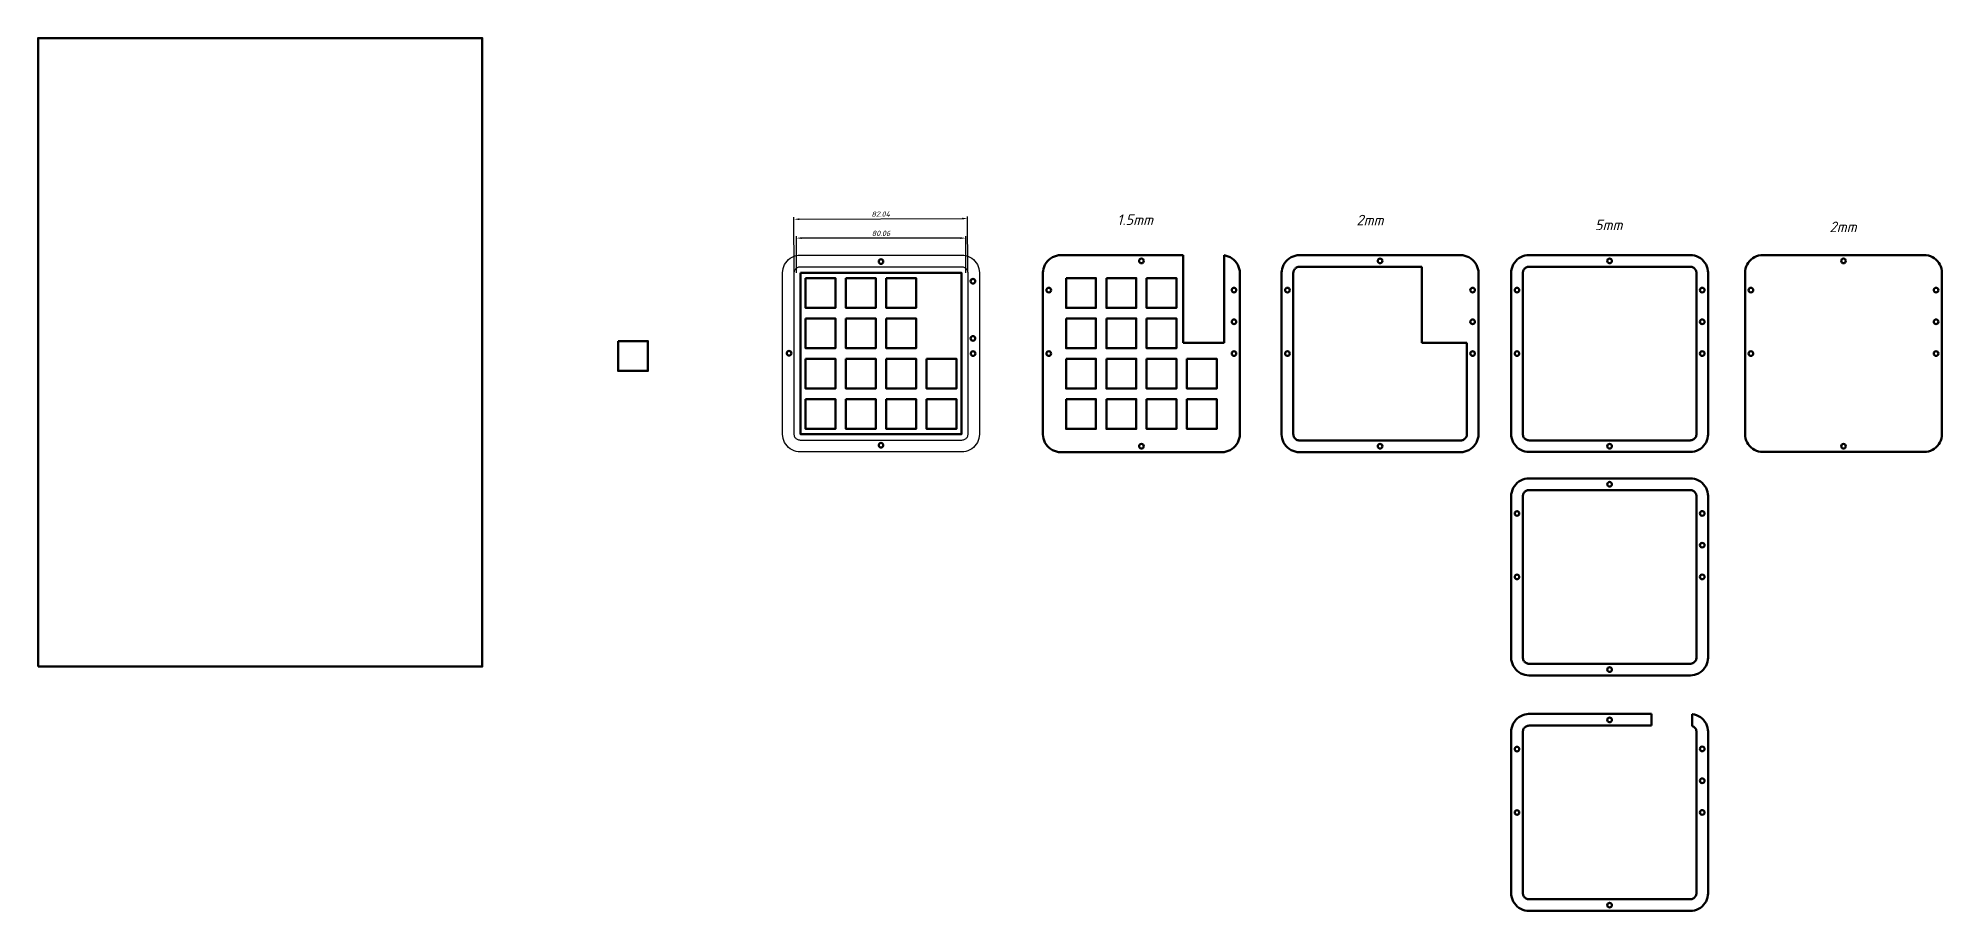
# Model space of a CAD drawing. Header units: millimetres. Extents: x 0 to 900, y -116 to 297.
import ezdxf

# ---------------------------------------------------------------- set-up
doc = ezdxf.new("R2010")
doc.units = ezdxf.units.MM
doc.header["$LTSCALE"] = 5
doc.header["$PDMODE"] = 1
doc.linetypes.add('CENTER2', pattern=[1.125, 0.75, -0.125, 0.125, -0.125])
for name, color, linetype, lineweight in [('Frame', 7, 'Continuous', 50), ('Garis asrsir', 3, 'Continuous', 25), ('garis benda', 7, 'Continuous', 50), ('garis sumbu', 1, 'CENTER2', 25), ('Teks 25', 4, 'Continuous', 25)]:
    doc.layers.add(name, color=color, linetype=linetype, lineweight=lineweight)
doc.styles.add('T25M', font='isocpeui.ttf', dxfattribs={"height": 2.5})
doc.styles.add('T5M', font='isocpeui.ttf', dxfattribs={"height": 5})
doc.dimstyles.new('ISO-25', dxfattribs={"dimtxt": 2.5, "dimasz": 2.5, "dimexe": 1, "dimexo": 0, "dimgap": 1, "dimtad": 1, "dimdsep": 46, "dimtxsty": 'T25M', "dimcen": 2.5, "dimclrd": 256, "dimclre": 256, "dimclrt": 256, "dimadec": 1, "dimazin": 2, "dimtfac": 1, "dimtmove": 0, "dimatfit": 0, "dimfxl": 1, "dimtfillclr": 256, "dimtolj": 1, "dimtzin": 0, "dimlwd": -1, "dimlwe": -1, "dimarcsym": 0})

# ---------------------------------------------------------------- blocks, each defined once
blk = doc.blocks.new('*D33')
at = {"layer": 'Defpoints', "color": 0, "transparency": 16777216}
for p in [(358.5, 202.46), (358.5, 186), (438.56, 186)]:
    blk.add_point(p, dxfattribs=at)
at = {"layer": 'Garis asrsir', "transparency": 16777216}
for p, q in [((358.5, 186), (358.5, 203.46)), ((436.06, 202.46), (361, 202.46)), ((438.56, 186), (438.56, 203.46))]:
    blk.add_line(p, q, dxfattribs=at)
for points in [[(361, 202.88), (361, 202.05), (358.5, 202.46)], [(436.06, 202.88), (436.06, 202.05), (438.56, 202.46)]]:
    blk.add_solid(points, dxfattribs=at)
at = {"layer": 'Garis asrsir', "transparency": 16777216, "insert": (398.53, 204.71), "char_height": 2.5, "attachment_point": 5, "style": 'T25M'}
blk.add_mtext('\\A1;80.06', dxfattribs=at)
blk = doc.blocks.new('*D34')
at = {"layer": 'Defpoints', "color": 0, "transparency": 16777216}
for p in [(439.44, 211.72), (357.5, 186.03), (439.54, 186.37)]:
    blk.add_point(p, dxfattribs=at)
at = {"layer": 'Garis asrsir', "transparency": 16777216}
for p, q in [((357.5, 186.03), (357.39, 212.38)), ((359.9, 211.39), (436.94, 211.71)), ((439.54, 186.37), (439.43, 212.72))]:
    blk.add_line(p, q, dxfattribs=at)
for points in [[(359.89, 211.81), (359.9, 210.98), (357.4, 211.38)], [(436.94, 212.13), (436.94, 211.29), (439.44, 211.72)]]:
    blk.add_solid(points, dxfattribs=at)
at = {"layer": 'Garis asrsir', "transparency": 16777216, "insert": (398.41, 213.8), "char_height": 2.5, "attachment_point": 5, "rotation": 0.23589, "style": 'T25M'}
blk.add_mtext('\\A1;82.04', dxfattribs=at)
blk = doc.blocks.new('*U35')
at = {"layer": 'garis benda'}
blk.add_circle((0, 0), 1.1, dxfattribs=at)
blk = doc.blocks.new('*U36')
at = {"layer": 'garis benda', "color": 0, "linetype": 'ByBlock', "lineweight": -2, "transparency": 16777216}
for p in [(0, 30), (0, 15), (0, 0)]:
    blk.add_blockref('*U35', p, dxfattribs=at)
blk = doc.blocks.new('*U37')
at = {"layer": 'garis benda'}
blk.add_circle((0, 0), 1.1, dxfattribs=at)
blk = doc.blocks.new('*U39')
at = {"layer": 'garis benda', "color": 0, "linetype": 'ByBlock', "lineweight": -2, "transparency": 16777216}
for p in [(0, 30), (0, 15), (0, 0)]:
    blk.add_blockref('*U37', p, dxfattribs=at)
blk = doc.blocks.new('*U40')
at = {"layer": 'garis benda'}
blk.add_circle((0, 0), 1.1, dxfattribs=at)
blk = doc.blocks.new('*U42')
at = {"layer": 'garis benda', "color": 0, "linetype": 'ByBlock', "lineweight": -2, "transparency": 16777216}
for p in [(0, 30), (0, 15), (0, 0)]:
    blk.add_blockref('*U40', p, dxfattribs=at)
blk = doc.blocks.new('*U43')
at = {"layer": 'garis benda'}
blk.add_circle((0, 0), 1.1, dxfattribs=at)
blk = doc.blocks.new('*U44')
at = {"layer": 'Garis asrsir', "color": 0, "linetype": 'ByBlock', "lineweight": -2, "transparency": 16777216}
for p in [(0, 30), (0, 0)]:
    blk.add_blockref('*U43', p, dxfattribs=at)
blk = doc.blocks.new('*U45')
at = {"layer": 'garis benda'}
blk.add_circle((0, 0), 1.1, dxfattribs=at)
blk = doc.blocks.new('*U47')
at = {"layer": 'Garis asrsir', "color": 0, "linetype": 'ByBlock', "lineweight": -2, "transparency": 16777216}
for p in [(0, 30), (0, 0)]:
    blk.add_blockref('*U45', p, dxfattribs=at)
blk = doc.blocks.new('*U48')
at = {"layer": 'garis benda'}
blk.add_circle((0, 0), 1.1, dxfattribs=at)
blk = doc.blocks.new('*U50')
at = {"layer": 'Garis asrsir', "color": 0, "linetype": 'ByBlock', "lineweight": -2, "transparency": 16777216}
for p in [(0, 30), (0, 0)]:
    blk.add_blockref('*U48', p, dxfattribs=at)
blk = doc.blocks.new('*U51')
at = {"layer": 'garis benda'}
blk.add_circle((0, 0), 1.1, dxfattribs=at)
blk = doc.blocks.new('*U53')
at = {"layer": 'garis benda', "color": 0, "linetype": 'ByBlock', "lineweight": -2, "transparency": 16777216}
for p in [(0, 30), (0, 15), (0, 0)]:
    blk.add_blockref('*U51', p, dxfattribs=at)
blk = doc.blocks.new('*U54')
at = {"layer": 'garis benda'}
blk.add_circle((0, 0), 1.1, dxfattribs=at)
blk = doc.blocks.new('*U55')
at = {"layer": 'Garis asrsir', "color": 0, "linetype": 'ByBlock', "lineweight": -2, "transparency": 16777216}
for p in [(0, 30), (0, 0)]:
    blk.add_blockref('*U54', p, dxfattribs=at)
blk = doc.blocks.new('*U56')
at = {"layer": 'garis benda'}
blk.add_circle((0, 0), 1.1, dxfattribs=at)
blk = doc.blocks.new('*U58')
at = {"layer": 'garis benda', "color": 0, "linetype": 'ByBlock', "lineweight": -2, "transparency": 16777216}
for p in [(0, 30), (0, 15), (0, 0)]:
    blk.add_blockref('*U56', p, dxfattribs=at)
blk = doc.blocks.new('*U59')
at = {"layer": 'garis benda'}
blk.add_circle((0, 0), 1.1, dxfattribs=at)
blk = doc.blocks.new('*U60')
at = {"layer": 'Garis asrsir', "color": 0, "linetype": 'ByBlock', "lineweight": -2, "transparency": 16777216}
for p in [(0, 30), (0, 0)]:
    blk.add_blockref('*U59', p, dxfattribs=at)
blk = doc.blocks.new('*U61')
at = {"layer": 'garis benda'}
blk.add_circle((0, 0), 1.1, dxfattribs=at)
blk = doc.blocks.new('*U63')
at = {"layer": 'garis benda', "color": 0, "linetype": 'ByBlock', "lineweight": -2, "transparency": 16777216}
for p in [(0, 30), (0, 15), (0, 0)]:
    blk.add_blockref('*U61', p, dxfattribs=at)
blk = doc.blocks.new('*U64')
at = {"layer": 'garis benda'}
blk.add_circle((0, 0), 1.1, dxfattribs=at)
blk = doc.blocks.new('*U65')
at = {"layer": 'Garis asrsir', "color": 0, "linetype": 'ByBlock', "lineweight": -2, "transparency": 16777216}
for p in [(0, 30), (0, 0)]:
    blk.add_blockref('*U64', p, dxfattribs=at)

msp = doc.modelspace()

# ---------------------------------------------------------------- linework, layer by layer
at = {"layer": 'Frame'}
msp.add_lwpolyline([(0, 0), (210, 0), (210, 297), (0, 297)], close=True, dxfattribs=at)
at = {"layer": 'garis benda'}
for p, q in [((541.382, 186.019), (541.382, 194.39)), ((560.706, 188.721), (560.706, 194.342)), ((654.213, 194.39), (673.537, 194.342)), ((541.382, 186.019), (541.382, 152.914)), ((560.706, 188.721), (560.706, 152.914)), ((654.213, 186.019), (654.213, 188.92)), ((654.213, 186.019), (654.213, 152.914)), ((541.382, 152.914), (560.706, 152.914)), ((654.213, 152.914), (675.52, 152.914)), ((762.77, -27.152), (762.77, -22.443)), ((782.094, -24.45), (782.094, -22.491)), ((782.094, -24.45), (782.094, -28.111)), ((762.77, -27.152), (762.77, -27.943))]:
    msp.add_line(p, q, dxfattribs=at)
at = {"layer": 'garis benda', "linetype": 'Continuous'}
for p, q in [((593.457, 186.004), (593.478, 186.342)), ((593.457, 109.773), (593.457, 186.004)), ((593.478, 186.342), (593.542, 186.69)), ((593.542, 186.69), (593.647, 187.028)), ((593.647, 187.028), (593.792, 187.351)), ((593.792, 187.351), (593.975, 187.654)), ((593.975, 187.654), (594.194, 187.933)), ((594.194, 187.933), (594.444, 188.183)), ((594.444, 188.183), (594.723, 188.402)), ((594.723, 188.402), (595.026, 188.585)), ((595.026, 188.585), (595.349, 188.73)), ((595.349, 188.73), (595.687, 188.836)), ((595.687, 188.836), (596.035, 188.899)), ((596.035, 188.899), (596.373, 188.92)), ((596.373, 188.92), (654.213, 188.92)), ((675.52, 152.914), (675.52, 109.774)), ((593.478, 109.435), (593.457, 109.773)), ((593.542, 109.087), (593.478, 109.435)), ((593.647, 108.749), (593.542, 109.087)), ((593.792, 108.426), (593.647, 108.749)), ((593.976, 108.123), (593.792, 108.426)), ((594.194, 107.845), (593.976, 108.123)), ((675.002, 108.123), (674.784, 107.844)), ((675.185, 108.426), (675.002, 108.123)), ((675.33, 108.749), (675.185, 108.426)), ((675.436, 109.086), (675.33, 108.749)), ((675.5, 109.436), (675.436, 109.086)), ((675.52, 109.774), (675.5, 109.436)), ((594.444, 107.594), (594.194, 107.845)), ((594.723, 107.375), (594.444, 107.594)), ((595.026, 107.192), (594.723, 107.375)), ((595.349, 107.047), (595.026, 107.192)), ((595.686, 106.941), (595.349, 107.047)), ((596.036, 106.877), (595.686, 106.941)), ((596.374, 106.858), (596.036, 106.877)), ((672.603, 106.858), (596.374, 106.858)), ((672.941, 106.877), (672.603, 106.858)), ((673.291, 106.941), (672.941, 106.877)), ((673.628, 107.047), (673.291, 106.941)), ((673.951, 107.192), (673.628, 107.047)), ((674.254, 107.376), (673.951, 107.192)), ((674.533, 107.594), (674.254, 107.376)), ((674.784, 107.844), (674.533, 107.594)), ((697.027, -27.881), (697.446, -26.95)), ((697.446, -26.95), (697.974, -26.077)), ((697.974, -26.077), (698.602, -25.275)), ((698.602, -25.275), (699.323, -24.555)), ((699.323, -24.555), (700.125, -23.926)), ((700.125, -23.926), (700.998, -23.399)), ((700.998, -23.399), (701.928, -22.98)), ((701.928, -22.98), (702.901, -22.677)), ((702.901, -22.677), (703.903, -22.493)), ((703.903, -22.493), (704.739, -22.443)), ((704.739, -22.443), (762.77, -22.443)), ((782.094, -22.491), (782.139, -22.493)), ((782.139, -22.493), (783.141, -22.677)), ((783.141, -22.677), (784.114, -22.98)), ((784.114, -22.98), (785.045, -23.399)), ((785.045, -23.399), (785.919, -23.927)), ((785.919, -23.927), (786.718, -24.554)), ((786.718, -24.554), (787.439, -25.274)), ((787.439, -25.274), (788.068, -26.077)), ((788.068, -26.077), (788.599, -26.954)), ((788.599, -26.954), (789.013, -27.879)), ((696.49, -30.692), (696.541, -29.856)), ((696.49, -107.256), (696.49, -30.692)), ((696.541, -29.856), (696.724, -28.854)), ((696.724, -28.854), (697.027, -27.881)), ((701.99, -30.859), (702.01, -30.52)), ((701.99, -107.089), (701.99, -30.859)), ((702.01, -30.52), (702.074, -30.172)), ((702.074, -30.172), (702.179, -29.834)), ((702.179, -29.834), (702.325, -29.511)), ((702.325, -29.511), (702.508, -29.208)), ((702.508, -29.208), (702.726, -28.929)), ((702.726, -28.929), (702.977, -28.679)), ((702.977, -28.679), (703.255, -28.461)), ((703.255, -28.461), (703.558, -28.277)), ((703.558, -28.277), (703.881, -28.132)), ((703.881, -28.132), (704.219, -28.027)), ((704.219, -28.027), (704.568, -27.963)), ((704.568, -27.963), (704.906, -27.943)), ((704.906, -27.943), (762.77, -27.943)), ((782.094, -28.111), (782.161, -28.132)), ((782.161, -28.132), (782.484, -28.277)), ((782.484, -28.277), (782.787, -28.461)), ((782.787, -28.461), (783.065, -28.679)), ((783.065, -28.679), (783.316, -28.929)), ((783.316, -28.929), (783.534, -29.208)), ((783.534, -29.208), (783.718, -29.511)), ((783.718, -29.511), (783.862, -29.834)), ((783.862, -29.834), (783.968, -30.172)), ((783.968, -30.172), (784.032, -30.521)), ((784.032, -30.521), (784.052, -30.859)), ((784.052, -30.859), (784.052, -107.088)), ((789.013, -27.879), (789.317, -28.846)), ((789.317, -28.846), (789.504, -29.863)), ((789.504, -29.863), (789.552, -30.7)), ((789.552, -30.7), (789.552, -107.248)), ((696.541, -108.092), (696.49, -107.256)), ((702.01, -107.427), (701.99, -107.089)), ((702.074, -107.776), (702.01, -107.427)), ((702.179, -108.113), (702.074, -107.776)), ((783.968, -107.776), (783.862, -108.114)), ((784.032, -107.427), (783.968, -107.776)), ((784.052, -107.088), (784.032, -107.427)), ((789.552, -107.248), (789.504, -108.084)), ((696.724, -109.094), (696.541, -108.092)), ((697.027, -110.067), (696.724, -109.094)), ((697.446, -110.998), (697.027, -110.067)), ((697.975, -111.871), (697.446, -110.998)), ((698.601, -112.67), (697.975, -111.871)), ((699.321, -113.392), (698.601, -112.67)), ((700.125, -114.021), (699.321, -113.392)), ((701.001, -114.551), (700.125, -114.021)), ((701.926, -114.966), (701.001, -114.551)), ((702.894, -115.27), (701.926, -114.966)), ((702.325, -108.437), (702.179, -108.113)), ((702.508, -108.74), (702.325, -108.437)), ((702.726, -109.018), (702.508, -108.74)), ((702.977, -109.269), (702.726, -109.018)), ((703.91, -115.456), (702.894, -115.27)), ((703.255, -109.487), (702.977, -109.269)), ((703.559, -109.671), (703.255, -109.487)), ((703.881, -109.815), (703.559, -109.671)), ((704.219, -109.921), (703.881, -109.815)), ((704.747, -115.505), (703.91, -115.456)), ((704.568, -109.985), (704.219, -109.921)), ((704.907, -110.005), (704.568, -109.985)), ((781.295, -115.505), (704.747, -115.505)), ((781.136, -110.005), (704.907, -110.005)), ((781.474, -109.985), (781.136, -110.005)), ((782.132, -115.456), (781.295, -115.505)), ((781.824, -109.921), (781.474, -109.985)), ((782.161, -109.815), (781.824, -109.921)), ((783.149, -115.27), (782.132, -115.456)), ((782.484, -109.671), (782.161, -109.815)), ((782.787, -109.487), (782.484, -109.671)), ((783.065, -109.269), (782.787, -109.487)), ((783.316, -109.018), (783.065, -109.269)), ((784.116, -114.966), (783.149, -115.27)), ((783.534, -108.74), (783.316, -109.018)), ((783.718, -108.436), (783.534, -108.74)), ((783.862, -108.114), (783.718, -108.436)), ((785.042, -114.551), (784.116, -114.966)), ((785.919, -114.02), (785.042, -114.551)), ((786.719, -113.393), (785.919, -114.02)), ((787.44, -112.672), (786.719, -113.393)), ((788.067, -111.871), (787.44, -112.672)), ((788.599, -110.994), (788.067, -111.871)), ((789.013, -110.069), (788.599, -110.994)), ((789.317, -109.102), (789.013, -110.069)), ((789.504, -108.084), (789.317, -109.102))]:
    msp.add_line(p, q, dxfattribs=at)
for points in [[(560.706, 194.342), (560.751, 194.339), (561.754, 194.156), (562.726, 193.852), (563.657, 193.434), (564.531, 192.905), (565.33, 192.279), (566.051, 191.559), (566.681, 190.755), (567.211, 189.879), (567.625, 188.953), (567.929, 187.986), (568.116, 186.97), (568.164, 186.132), (568.164, 109.585), (568.116, 108.748), (567.929, 107.73), (567.625, 106.764), (567.211, 105.838), (566.68, 104.961), (566.052, 104.16), (565.331, 103.439), (564.531, 102.812), (563.654, 102.281), (562.728, 101.867), (561.761, 101.563), (560.744, 101.376), (559.907, 101.328), (483.359, 101.328), (482.522, 101.376), (481.506, 101.563), (480.538, 101.866), (479.613, 102.281), (478.737, 102.811), (477.933, 103.441), (477.213, 104.162), (476.587, 104.961), (476.058, 105.835), (475.639, 106.766), (475.336, 107.738), (475.153, 108.741), (475.102, 109.577), (475.102, 186.141), (475.153, 186.977), (475.336, 187.978), (475.639, 188.952), (476.058, 189.882), (476.586, 190.755), (477.214, 191.557), (477.935, 192.277), (478.737, 192.906), (479.61, 193.434), (480.54, 193.853), (481.513, 194.156), (482.515, 194.339), (483.351, 194.39), (541.382, 194.39)], [(673.537, 194.342), (673.581, 194.339), (674.584, 194.156), (675.556, 193.852), (676.487, 193.434), (677.361, 192.905), (678.16, 192.279), (678.881, 191.559), (679.511, 190.755), (680.041, 189.879), (680.456, 188.953), (680.759, 187.986), (680.946, 186.97), (680.994, 186.132), (680.994, 109.585), (680.946, 108.748), (680.759, 107.73), (680.456, 106.764), (680.041, 105.838), (679.51, 104.961), (678.883, 104.16), (678.162, 103.439), (677.361, 102.812), (676.484, 102.281), (675.558, 101.867), (674.592, 101.563), (673.574, 101.376), (672.737, 101.328), (596.19, 101.328), (595.352, 101.376), (594.336, 101.563), (593.369, 101.866), (592.443, 102.281), (591.567, 102.811), (590.763, 103.441), (590.043, 104.162), (589.417, 104.961), (588.888, 105.835), (588.47, 106.766), (588.166, 107.738), (587.983, 108.741), (587.932, 109.577), (587.932, 186.141), (587.983, 186.977), (588.166, 187.978), (588.47, 188.952), (588.888, 189.882), (589.416, 190.755), (590.045, 191.557), (590.765, 192.277), (591.567, 192.906), (592.44, 193.434), (593.371, 193.853), (594.344, 194.156), (595.345, 194.339), (596.181, 194.39), (654.213, 194.39)]]:
    msp.add_lwpolyline(points, dxfattribs=at)
for points in [[(702.894, 101.623), (701.926, 101.926), (701.001, 102.341), (700.125, 102.871), (699.321, 103.501), (698.601, 104.222), (697.975, 105.021), (697.446, 105.895), (697.027, 106.826), (696.724, 107.798), (696.541, 108.801), (696.49, 109.636), (696.49, 186.201), (696.541, 187.037), (696.724, 188.038), (697.027, 189.012), (697.446, 189.942), (697.974, 190.815), (698.602, 191.617), (699.323, 192.337), (700.125, 192.966), (700.998, 193.494), (701.928, 193.912), (702.901, 194.216), (703.903, 194.399), (704.739, 194.45), (781.303, 194.45), (782.139, 194.399), (783.141, 194.216), (784.114, 193.912), (785.045, 193.494), (785.919, 192.965), (786.718, 192.339), (787.439, 191.619), (788.068, 190.815), (788.599, 189.939), (789.013, 189.013), (789.317, 188.046), (789.504, 187.03), (789.552, 186.192), (789.552, 109.645), (789.504, 108.808), (789.317, 107.79), (789.013, 106.824), (788.599, 105.898), (788.067, 105.021), (787.44, 104.22), (786.719, 103.499), (785.919, 102.872), (785.042, 102.341), (784.116, 101.926), (783.149, 101.623), (782.132, 101.436), (781.295, 101.388), (704.747, 101.388), (703.91, 101.436)], [(813.468, 101.623), (812.5, 101.926), (811.575, 102.341), (810.699, 102.871), (809.895, 103.501), (809.175, 104.222), (808.549, 105.021), (808.02, 105.895), (807.601, 106.826), (807.298, 107.798), (807.115, 108.801), (807.064, 109.636), (807.064, 186.201), (807.115, 187.037), (807.298, 188.038), (807.601, 189.012), (808.02, 189.942), (808.548, 190.815), (809.176, 191.617), (809.897, 192.337), (810.699, 192.966), (811.572, 193.494), (812.502, 193.912), (813.475, 194.216), (814.477, 194.399), (815.313, 194.45), (891.877, 194.45), (892.713, 194.399), (893.715, 194.216), (894.688, 193.912), (895.619, 193.494), (896.493, 192.965), (897.291, 192.339), (898.013, 191.619), (898.642, 190.815), (899.173, 189.939), (899.587, 189.013), (899.891, 188.046), (900.077, 187.03), (900.126, 186.192), (900.126, 109.645), (900.077, 108.808), (899.891, 107.79), (899.587, 106.824), (899.173, 105.898), (898.641, 105.021), (898.014, 104.22), (897.293, 103.499), (896.493, 102.872), (895.616, 102.341), (894.69, 101.926), (893.723, 101.623), (892.706, 101.436), (891.869, 101.388), (815.321, 101.388), (814.484, 101.436)], [(704.219, 106.971), (703.881, 107.077), (703.559, 107.222), (703.255, 107.405), (702.977, 107.624), (702.726, 107.875), (702.508, 108.153), (702.325, 108.456), (702.179, 108.779), (702.074, 109.117), (702.01, 109.465), (701.99, 109.803), (701.99, 186.034), (702.01, 186.372), (702.074, 186.72), (702.179, 187.058), (702.325, 187.381), (702.508, 187.684), (702.726, 187.963), (702.977, 188.213), (703.255, 188.432), (703.558, 188.615), (703.881, 188.76), (704.219, 188.866), (704.568, 188.929), (704.906, 188.95), (781.136, 188.95), (781.474, 188.929), (781.823, 188.866), (782.161, 188.76), (782.484, 188.615), (782.787, 188.432), (783.065, 188.213), (783.316, 187.963), (783.534, 187.684), (783.718, 187.381), (783.862, 187.058), (783.968, 186.721), (784.032, 186.372), (784.052, 186.033), (784.052, 109.804), (784.032, 109.466), (783.968, 109.116), (783.862, 108.779), (783.718, 108.456), (783.534, 108.153), (783.316, 107.874), (783.065, 107.624), (782.787, 107.405), (782.484, 107.222), (782.161, 107.077), (781.824, 106.971), (781.474, 106.907), (781.136, 106.888), (704.907, 106.888), (704.568, 106.907)], [(702.894, -3.943), (701.926, -3.64), (701.001, -3.225), (700.125, -2.695), (699.321, -2.065), (698.601, -1.344), (697.975, -0.545), (697.446, 0.329), (697.027, 1.259), (696.724, 2.232), (696.541, 3.235), (696.49, 4.07), (696.49, 80.634), (696.541, 81.471), (696.724, 82.472), (697.027, 83.445), (697.446, 84.376), (697.974, 85.249), (698.602, 86.051), (699.323, 86.771), (700.125, 87.4), (700.998, 87.928), (701.928, 88.346), (702.901, 88.649), (703.903, 88.833), (704.739, 88.884), (781.303, 88.884), (782.139, 88.833), (783.141, 88.649), (784.114, 88.346), (785.045, 87.928), (785.919, 87.399), (786.718, 86.773), (787.439, 86.053), (788.068, 85.249), (788.599, 84.373), (789.013, 83.447), (789.317, 82.48), (789.504, 81.464), (789.552, 80.626), (789.552, 4.078), (789.504, 3.242), (789.317, 2.224), (789.013, 1.258), (788.599, 0.332), (788.067, -0.545), (787.44, -1.346), (786.719, -2.067), (785.919, -2.694), (785.042, -3.225), (784.116, -3.64), (783.149, -3.943), (782.132, -4.13), (781.295, -4.179), (704.747, -4.179), (703.91, -4.13)], [(704.219, 1.405), (703.881, 1.511), (703.559, 1.656), (703.255, 1.839), (702.977, 2.058), (702.726, 2.308), (702.508, 2.587), (702.325, 2.89), (702.179, 3.213), (702.074, 3.551), (702.01, 3.899), (701.99, 4.237), (701.99, 80.468), (702.01, 80.806), (702.074, 81.154), (702.179, 81.492), (702.325, 81.815), (702.508, 82.118), (702.726, 82.397), (702.977, 82.647), (703.255, 82.866), (703.558, 83.049), (703.881, 83.194), (704.219, 83.299), (704.568, 83.363), (704.906, 83.384), (781.136, 83.384), (781.474, 83.363), (781.823, 83.299), (782.161, 83.194), (782.484, 83.049), (782.787, 82.865), (783.065, 82.647), (783.316, 82.397), (783.534, 82.118), (783.718, 81.815), (783.862, 81.492), (783.968, 81.155), (784.032, 80.805), (784.052, 80.467), (784.052, 4.238), (784.032, 3.9), (783.968, 3.55), (783.862, 3.213), (783.718, 2.89), (783.534, 2.587), (783.316, 2.308), (783.065, 2.057), (782.787, 1.839), (782.484, 1.656), (782.161, 1.511), (781.824, 1.405), (781.474, 1.341), (781.136, 1.321), (704.907, 1.321), (704.568, 1.341)]]:
    msp.add_lwpolyline(points, close=True, dxfattribs=at)
at = {"layer": 'garis benda'}
for points in [[(360.431, 186.019), (436.631, 186.019), (436.631, 109.819), (360.431, 109.819)], [(362.906, 183.544), (377.006, 183.544), (377.006, 169.444), (362.906, 169.444)], [(381.956, 183.544), (396.056, 183.544), (396.056, 169.444), (381.956, 169.444)], [(401.006, 183.544), (415.106, 183.544), (415.106, 169.444), (401.006, 169.444)], [(486.033, 183.544), (500.133, 183.544), (500.133, 169.444), (486.033, 169.444)], [(505.083, 183.544), (519.183, 183.544), (519.183, 169.444), (505.083, 169.444)], [(524.133, 183.544), (538.233, 183.544), (538.233, 169.444), (524.133, 169.444)], [(362.906, 164.494), (377.006, 164.494), (377.006, 150.394), (362.906, 150.394)], [(381.956, 164.494), (396.056, 164.494), (396.056, 150.394), (381.956, 150.394)], [(401.006, 164.494), (415.106, 164.494), (415.106, 150.394), (401.006, 150.394)], [(486.033, 164.494), (500.133, 164.494), (500.133, 150.394), (486.033, 150.394)], [(505.083, 164.494), (519.183, 164.494), (519.183, 150.394), (505.083, 150.394)], [(524.133, 164.494), (538.233, 164.494), (538.233, 150.394), (524.133, 150.394)], [(274.248, 153.79), (288.348, 153.79), (288.348, 139.69), (274.248, 139.69)], [(362.906, 145.444), (377.006, 145.444), (377.006, 131.344), (362.906, 131.344)], [(381.956, 145.444), (396.056, 145.444), (396.056, 131.344), (381.956, 131.344)], [(401.006, 145.444), (415.106, 145.444), (415.106, 131.344), (401.006, 131.344)], [(420.056, 145.444), (434.156, 145.444), (434.156, 131.344), (420.056, 131.344)], [(486.033, 145.444), (500.133, 145.444), (500.133, 131.344), (486.033, 131.344)], [(505.083, 145.444), (519.183, 145.444), (519.183, 131.344), (505.083, 131.344)], [(524.133, 145.444), (538.233, 145.444), (538.233, 131.344), (524.133, 131.344)], [(543.183, 145.444), (557.283, 145.444), (557.283, 131.344), (543.183, 131.344)], [(362.906, 126.394), (377.006, 126.394), (377.006, 112.294), (362.906, 112.294)], [(381.956, 126.394), (396.056, 126.394), (396.056, 112.294), (381.956, 112.294)], [(401.006, 126.394), (415.106, 126.394), (415.106, 112.294), (401.006, 112.294)], [(420.056, 126.394), (434.156, 126.394), (434.156, 112.294), (420.056, 112.294)], [(486.033, 126.394), (500.133, 126.394), (500.133, 112.294), (486.033, 112.294)], [(505.083, 126.394), (519.183, 126.394), (519.183, 112.294), (505.083, 112.294)], [(524.133, 126.394), (538.233, 126.394), (538.233, 112.294), (524.133, 112.294)], [(543.183, 126.394), (557.283, 126.394), (557.283, 112.294), (543.183, 112.294)]]:
    msp.add_lwpolyline(points, close=True, dxfattribs=at)
for centre in [(398.531, 191.4), (521.658, 191.67), (634.488, 191.67), (743.021, 191.67), (853.595, 191.67), (442.012, 182.09), (442.012, 155.09), (355.049, 148.04), (442.038, 147.893), (398.531, 104.558), (521.658, 104.108), (634.488, 104.108), (743.021, 104.108), (853.595, 104.108), (743.021, 86.104), (743.021, -1.459), (743.021, -25.223), (743.021, -112.785)]:
    msp.add_circle(centre, 1.1, dxfattribs=at)
at = {"layer": 'garis sumbu', "linetype": 'Continuous'}
for points in [[(358.403, 101.623), (357.436, 101.926), (356.511, 102.341), (355.635, 102.871), (354.831, 103.501), (354.111, 104.222), (353.484, 105.021), (352.956, 105.895), (352.537, 106.826), (352.234, 107.798), (352.05, 108.801), (352, 109.636), (352, 186.201), (352.05, 187.037), (352.234, 188.038), (352.537, 189.012), (352.956, 189.942), (353.483, 190.815), (354.112, 191.617), (354.832, 192.337), (355.635, 192.966), (356.507, 193.494), (357.438, 193.912), (358.411, 194.216), (359.413, 194.399), (360.249, 194.45), (436.813, 194.45), (437.649, 194.399), (438.651, 194.216), (439.624, 193.912), (440.555, 193.494), (441.428, 192.965), (442.227, 192.339), (442.949, 191.619), (443.578, 190.815), (444.108, 189.939), (444.523, 189.013), (444.827, 188.046), (445.013, 187.03), (445.062, 186.192), (445.062, 109.645), (445.013, 108.808), (444.827, 107.79), (444.523, 106.824), (444.108, 105.898), (443.577, 105.021), (442.95, 104.22), (442.229, 103.499), (441.428, 102.872), (440.551, 102.341), (439.626, 101.926), (438.659, 101.623), (437.641, 101.436), (436.805, 101.388), (360.257, 101.388), (359.42, 101.436)], [(359.729, 106.971), (359.391, 107.077), (359.068, 107.222), (358.765, 107.405), (358.486, 107.624), (358.236, 107.875), (358.018, 108.153), (357.835, 108.456), (357.689, 108.779), (357.584, 109.117), (357.52, 109.465), (357.5, 109.803), (357.5, 186.034), (357.52, 186.372), (357.584, 186.72), (357.689, 187.058), (357.835, 187.381), (358.018, 187.684), (358.236, 187.963), (358.486, 188.213), (358.765, 188.432), (359.068, 188.615), (359.391, 188.76), (359.729, 188.866), (360.077, 188.929), (360.416, 188.95), (436.646, 188.95), (436.984, 188.929), (437.333, 188.866), (437.67, 188.76), (437.994, 188.615), (438.297, 188.432), (438.575, 188.213), (438.826, 187.963), (439.044, 187.684), (439.228, 187.381), (439.372, 187.058), (439.478, 186.721), (439.542, 186.372), (439.562, 186.033), (439.562, 109.804), (439.542, 109.466), (439.478, 109.116), (439.372, 108.779), (439.228, 108.456), (439.044, 108.153), (438.826, 107.874), (438.575, 107.624), (438.297, 107.405), (437.993, 107.222), (437.671, 107.077), (437.333, 106.971), (436.984, 106.907), (436.645, 106.888), (360.416, 106.888), (360.078, 106.907)]]:
    msp.add_lwpolyline(points, close=True, dxfattribs=at)

# ---------------------------------------------------------------- block references
at = {"layer": 'Garis asrsir'}
for name, p in [('*U44', (477.864, 147.889)), ('*U55', (590.695, 147.889)), ('*U47', (699.227, 147.889)), ('*U50', (809.801, 147.889)), ('*U60', (699.227, 42.322)), ('*U65', (699.227, -69.004))]:
    msp.add_blockref(name, p, dxfattribs=at)
at = {"layer": 'garis benda'}
for name, p in [('*U36', (565.427, 147.919)), ('*U53', (678.257, 147.919)), ('*U39', (786.79, 147.919)), ('*U42', (897.364, 147.919)), ('*U58', (786.79, 42.352)), ('*U63', (786.79, -68.974))]:
    msp.add_blockref(name, p, dxfattribs=at)

# ---------------------------------------------------------------- texts
at = {"layer": 'Teks 25', "style": 'T5M'}
for s, p in [('1.5mm', (510.13, 208.664)), ('2mm', (623.289, 208.488)), ('5mm', (736.032, 206.227)), ('2mm', (846.975, 205.278))]:
    msp.add_text(s, height=5, dxfattribs=at).set_placement(p)

# ---------------------------------------------------------------- dimensions: what is measured, and where the dimension line sits
at = {"layer": 'Garis asrsir'}
dim = msp.add_aligned_dim(p1=(357.5, 186.034), p2=(439.542, 186.372), distance=25.349, dimstyle='ISO-25', dxfattribs=at)
dim.commit()
dim.dimension.update_dxf_attribs({"geometry": '*D34', "text_midpoint": (398.407, 213.801)})
dim = msp.add_linear_dim(base=(358.5, 202.462), p1=(438.562, 186.004), p2=(358.5, 186.004), dimstyle='ISO-25', dxfattribs=at)
dim.commit()
dim.dimension.update_dxf_attribs({"geometry": '*D33', "text_midpoint": (398.531, 204.712)})

doc.saveas('drawing.dxf')
